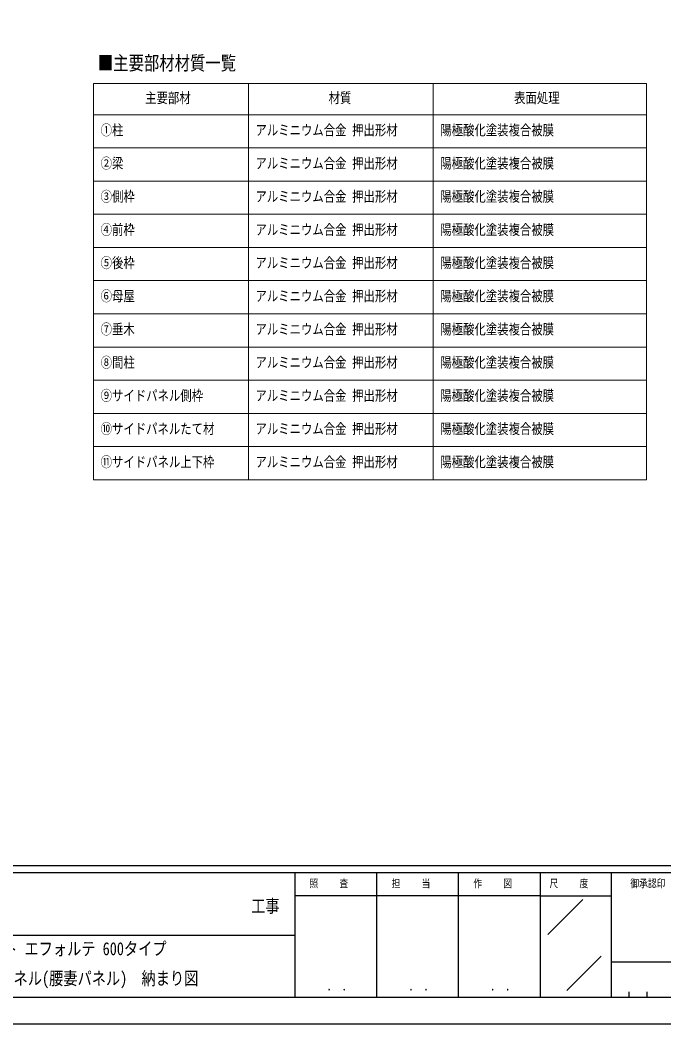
# Model space of a CAD drawing. Units: millimetres, scale not verified. Extents: x -10512 to 10512, y -7425 to 7425.
# Drawn here: x 1306 to 5833, y -7425 to -366 of the extents above; entities that cross this region are included whole.
import ezdxf
from ezdxf.enums import TextEntityAlignment as Align

# ---------------------------------------------------------------- set-up
doc = ezdxf.new("R2010")
doc.units = ezdxf.units.MM
doc.header["$LTSCALE"] = 30
doc.layers.add('0-1_TABLE1', color=7, linetype='Continuous', lineweight=18)
doc.layers.add('0-2_USER1', color=3, linetype='Continuous')
doc.layers.add('0-7_YKK_ZWAK', color=7, linetype='Continuous')
doc.styles.add('ＭＳ ゴシック', font='')
doc.styles.get('ＭＳ ゴシック').set_extended_font_data('MS Gothic')

msp = doc.modelspace()

# ---------------------------------------------------------------- linework, layer by layer
at = {"layer": '0-1_TABLE1'}
for p, q in [((1822.88, -811.77), (5711.12, -811.77)), ((1822.88, -811.77), (1822.88, -3598.43)), ((2911.31, -811.77), (2911.31, -3598.43)), ((4211.12, -811.77), (4211.12, -3598.43)), ((5711.12, -811.77), (5711.12, -3598.43)), ((1822.88, -1031.77), (5711.12, -1031.77)), ((1822.88, -1265.1), (5711.12, -1265.1)), ((1822.88, -1498.43), (5711.12, -1498.43)), ((1822.88, -1731.77), (5711.12, -1731.77)), ((1822.88, -1965.1), (5711.12, -1965.1)), ((1822.88, -2198.43), (5711.12, -2198.43)), ((1822.88, -2431.77), (5711.12, -2431.77)), ((1822.88, -2665.1), (5711.12, -2665.1)), ((1822.88, -2898.43), (5711.12, -2898.43)), ((1822.88, -3131.77), (5711.12, -3131.77)), ((1822.88, -3365.1), (5711.12, -3365.1)), ((1822.88, -3598.43), (5711.12, -3598.43))]:
    msp.add_line(p, q, dxfattribs=at)
at = {"layer": '0-7_YKK_ZWAK'}
for p, q in [((9737.55, -6312.5), (-9762.45, -6312.5)), ((3237.55, -6362.5), (-12.45, -6362.5)), ((3812.55, -6362.5), (3812.55, -7237.5)), ((4387.55, -6362.5), (4387.55, -7237.5)), ((4962.55, -6362.5), (4962.55, -7237.5)), ((5462.55, -6362.5), (4962.55, -6362.5)), ((8043.8, -6362.5), (5462.55, -6362.5)), ((5462.55, -6362.5), (5462.55, -7237.5)), ((4962.55, -6525), (3237.55, -6525)), ((4962.55, -6525), (5462.55, -6525)), ((5017.76, -6795.73), (5262.59, -6550.9)), ((-12.45, -6800), (3237.55, -6800)), ((5151.68, -7189.97), (5392.23, -6949.42)), ((5462.55, -6987.5), (8043.8, -6987.5)), ((-12.45, -7237.5), (3237.55, -7237.5)), ((3237.55, -7237.5), (4962.55, -7237.5)), ((4962.55, -7237.5), (5462.55, -7237.5)), ((5462.55, -7237.5), (8043.8, -7237.5)), ((5587.55, -7200), (5587.55, -7237.5)), ((5712.55, -7200), (5712.55, -7237.5))]:
    msp.add_line(p, q, dxfattribs=at)
msp.add_lwpolyline([(-10512.5, -7425), (10512.5, -7425), (10512.5, 7425), (-10512.5, 7425)], close=True, dxfattribs=at)
msp.add_lwpolyline([(4962.55, -6362.5), (3237.55, -6362.5), (3237.55, -7237.5)], dxfattribs=at)

# ---------------------------------------------------------------- texts
at = {"layer": '0-1_TABLE1', "style": 'ＭＳ ゴシック', "width": 0.8}
for s, p in [('主要部材', (2185.76, -971.77)), ('材質', (3475.88, -971.77)), ('表面処理', (4779.79, -971.77)), ('①柱', (1872.88, -1198.43)), ('アルミニウム合金 押出形材', (2961.31, -1198.43)), ('陽極酸化塗装複合被膜', (4261.12, -1198.43)), ('②梁', (1872.88, -1431.77)), ('アルミニウム合金 押出形材', (2961.31, -1431.77)), ('陽極酸化塗装複合被膜', (4261.12, -1431.77)), ('③側枠', (1872.88, -1665.1)), ('アルミニウム合金 押出形材', (2961.31, -1665.1)), ('陽極酸化塗装複合被膜', (4261.12, -1665.1)), ('④前枠', (1872.88, -1898.43)), ('アルミニウム合金 押出形材', (2961.31, -1898.43)), ('陽極酸化塗装複合被膜', (4261.12, -1898.43)), ('⑤後枠', (1872.88, -2131.77)), ('アルミニウム合金 押出形材', (2961.31, -2131.77)), ('陽極酸化塗装複合被膜', (4261.12, -2131.77)), ('⑥母屋', (1872.88, -2365.1)), ('アルミニウム合金 押出形材', (2961.31, -2365.1)), ('陽極酸化塗装複合被膜', (4261.12, -2365.1)), ('⑦垂木', (1872.88, -2598.43)), ('アルミニウム合金 押出形材', (2961.31, -2598.43)), ('陽極酸化塗装複合被膜', (4261.12, -2598.43)), ('⑧間柱', (1872.88, -2831.77)), ('アルミニウム合金 押出形材', (2961.31, -2831.77)), ('陽極酸化塗装複合被膜', (4261.12, -2831.77)), ('⑨サイドパネル側枠', (1872.88, -3065.1)), ('アルミニウム合金 押出形材', (2961.31, -3065.1)), ('陽極酸化塗装複合被膜', (4261.12, -3065.1)), ('⑩サイドパネルたて材', (1872.88, -3298.43)), ('アルミニウム合金 押出形材', (2961.31, -3298.43)), ('陽極酸化塗装複合被膜', (4261.12, -3298.43)), ('⑪サイドパネル上下枠', (1872.88, -3531.77)), ('アルミニウム合金 押出形材', (2961.31, -3531.77)), ('陽極酸化塗装複合被膜', (4261.12, -3531.77))]:
    msp.add_text(s, height=73.31, dxfattribs=at).set_placement(p, align=Align.BOTTOM_LEFT)
at = {"layer": '0-2_USER1', "style": 'ＭＳ ゴシック', "width": 0.8}
for s, height, p in [('■主要部材材質一覧', 98.97, (1853.24, -747.55)), ('サイクルポート エフォルテ 600タイプ', 91.64, (587.3, -6969.36)), ('単体セット サイドパネル(腰妻パネル)\u3000納まり図', 91.64, (310.63, -7177.69))]:
    msp.add_text(s, height=height, dxfattribs=at).set_placement(p, align=Align.BOTTOM_LEFT)
at = {"layer": '0-7_YKK_ZWAK', "style": 'ＭＳ ゴシック', "width": 0.8}
for s, height, p in [('照     査', 54.99, (3341.05, -6481.25)), ('担     当', 54.99, (3918.05, -6481.25)), ('作     図', 54.99, (4493.05, -6481.25)), ('尺     度', 54.99, (5028.55, -6481.25)), ('御承認印', 54.99, (5597.85, -6481.25)), ('工事', 91.64, (2930.83, -6668.66)), ('． ．', 64.79, (3462.5, -7210.88)), ('． ．', 64.79, (4037.5, -7210.88)), ('． ．', 64.79, (4612.5, -7210.88))]:
    msp.add_text(s, height=height, dxfattribs=at).set_placement(p, align=Align.BOTTOM_LEFT)

doc.saveas('drawing.dxf')
